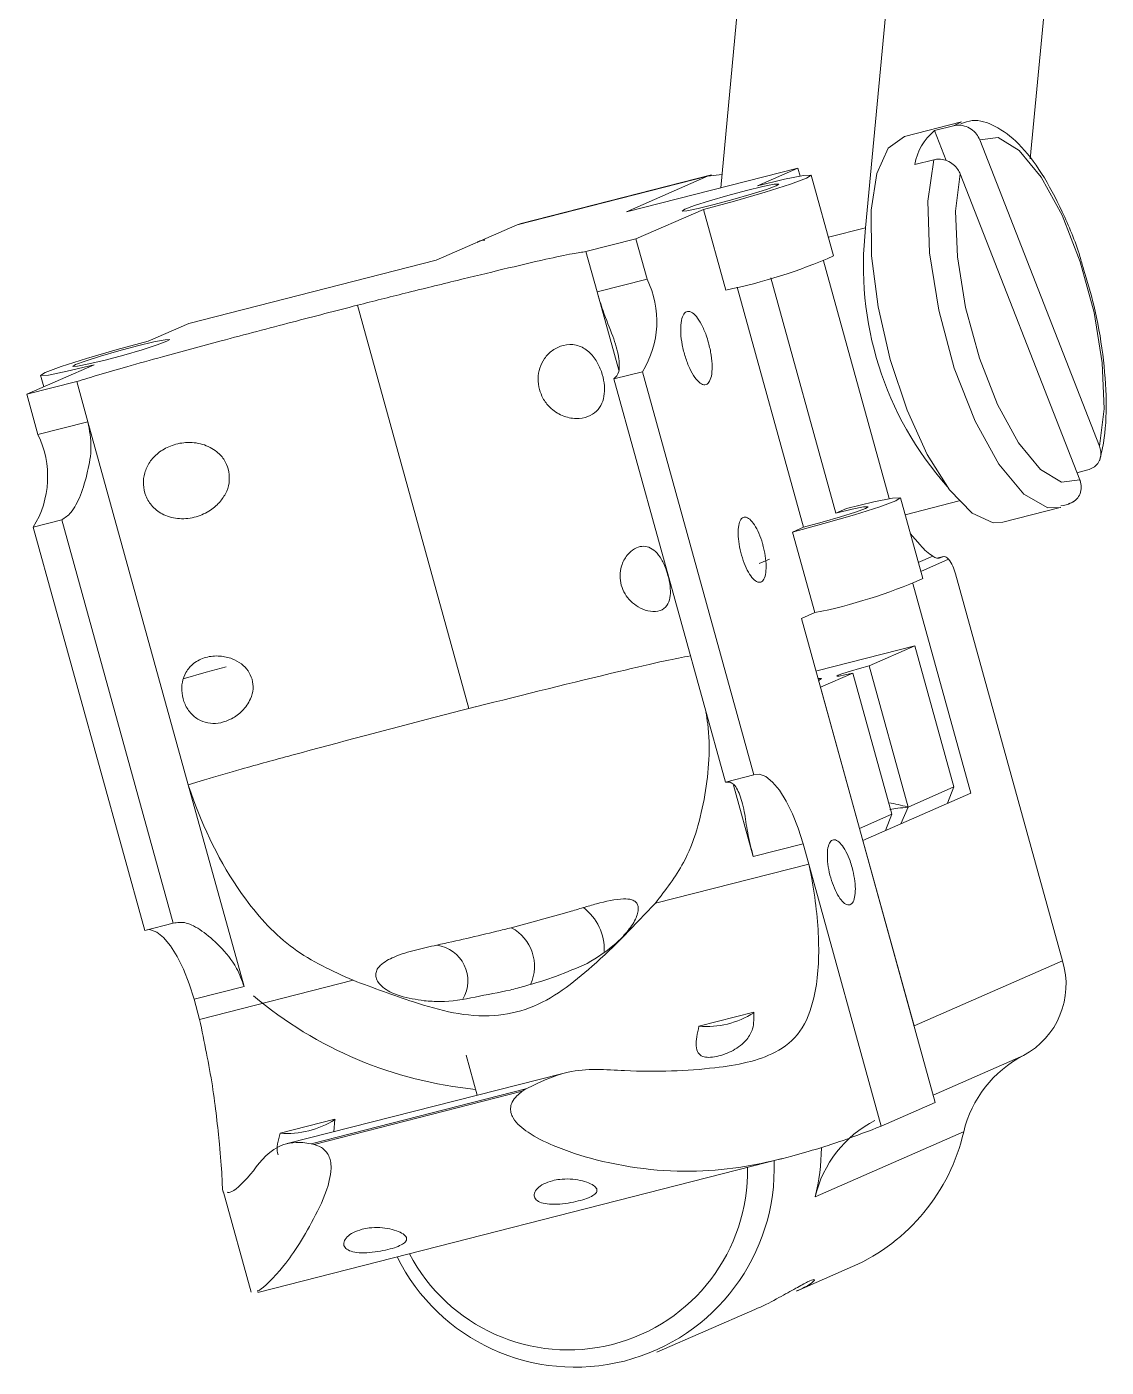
# Model space of a CAD drawing. Header units: millimetres. Extents: x 0 to 1189, y 0 to 841.
# Drawn here: x 308.07 to 313.22, y 547.88 to 554.28 of the extents above; entities that cross this region are included whole.
import ezdxf

# ---------------------------------------------------------------- set-up
doc = ezdxf.new("R2010")
doc.units = ezdxf.units.MM
doc.layers.get('0').update_dxf_attribs({"lineweight": 18})

msp = doc.modelspace()

# ---------------------------------------------------------------- linework, layer by layer
at = {"color": 7, "linetype": 'Continuous', "lineweight": 15}
for p, q in [((312.2828, 555.5176), (312.0759, 553.3173)), ((311.556, 555.3321), (311.3845, 553.5085)), ((312.8615, 553.6458), (312.9996, 555.115)), ((312.5341, 553.8224), (312.2615, 553.7529)), ((312.404, 553.7811), (312.4948, 553.8043)), ((312.4598, 553.6382), (312.404, 553.7811)), ((313.1923, 552.2755), (312.6212, 553.7367)), ((311.753, 553.6025), (310.9353, 553.3939)), ((311.5597, 553.518), (311.753, 553.6025)), ((311.753, 553.6025), (311.7635, 553.5644)), ((312.3102, 553.619), (312.401, 553.6422)), ((310.4132, 553.3312), (311.3218, 553.563)), ((311.3406, 553.5695), (310.432, 553.3376)), ((311.3218, 553.563), (310.9353, 553.3939)), ((311.3905, 553.5719), (311.3218, 553.563)), ((311.9228, 553.1832), (311.8164, 553.5681)), ((312.5273, 553.5747), (313.0984, 552.1135)), ((310.9799, 553.2643), (311.302, 553.4052)), ((311.4084, 553.0202), (311.302, 553.4052)), ((310.4132, 553.3312), (310.0267, 553.162)), ((310.432, 553.3376), (310.4132, 553.3312)), ((310.7413, 553.2034), (310.9799, 553.2643)), ((310.9799, 553.2643), (311.0331, 553.0718)), ((310.0267, 553.162), (308.8456, 552.8606)), ((310.7945, 553.0109), (310.7413, 553.2034)), ((311.8755, 553.1592), (312.1891, 552.0245)), ((310.7945, 553.0109), (311.0331, 553.0718)), ((311.4623, 553.0342), (311.7792, 551.8878)), ((311.9338, 551.9554), (311.6233, 553.0787)), ((310.1822, 551.0226), (309.6501, 552.9475)), ((308.8456, 552.8606), (308.6523, 552.7761)), ((308.3946, 552.6633), (308.0725, 552.5224)), ((308.0725, 552.5224), (308.3111, 552.5833)), ((308.1379, 552.6131), (308.1533, 552.5577)), ((308.3643, 552.3908), (308.3111, 552.5833)), ((310.8744, 552.5956), (311.0107, 552.6304)), ((311.4064, 550.6706), (310.8744, 552.5956)), ((311.5427, 550.7054), (311.0107, 552.6304)), ((308.0725, 552.5224), (308.1257, 552.3299)), ((308.1257, 552.3299), (308.3643, 552.3908)), ((308.8432, 550.6581), (308.3643, 552.3908)), ((313.0848, 552.1483), (313.1369, 552.1616)), ((312.3485, 551.6432), (312.242, 552.0282)), ((312.2643, 551.9475), (312.5217, 552.0132)), ((311.9853, 551.978), (311.9338, 551.9554)), ((312.7313, 551.9119), (313.0038, 551.9814)), ((308.1033, 551.8885), (308.2396, 551.9233)), ((308.6353, 549.9635), (308.1033, 551.8885)), ((308.7716, 549.9983), (308.2396, 551.9233)), ((311.7792, 551.8878), (311.7277, 551.8652)), ((311.7277, 551.8652), (311.8341, 551.4802)), ((312.289, 551.8581), (312.3362, 551.8035)), ((312.4479, 551.7487), (312.4161, 551.7405)), ((312.4277, 551.7404), (312.4438, 551.7474)), ((311.6169, 551.7362), (311.5679, 551.7148)), ((312.3011, 551.6192), (312.5776, 550.6188)), ((312.5049, 551.6659), (313.0157, 549.8177)), ((311.7696, 551.452), (311.8341, 551.4802)), ((312.4081, 549.1421), (311.7696, 551.452)), ((311.8438, 551.2026), (312.3111, 551.3218)), ((312.3111, 551.3218), (312.0921, 551.226)), ((312.3111, 551.3218), (312.4973, 550.6481)), ((312.0148, 551.1921), (311.8602, 551.1245)), ((312.201, 550.5184), (312.0148, 551.1921)), ((312.0921, 551.226), (312.2783, 550.5522)), ((311.8602, 551.1245), (312.0464, 550.4507)), ((310.0213, 550.9811), (310.1508, 551.0145)), ((310.1508, 551.0145), (310.1822, 551.0226)), ((310.1822, 551.0226), (310.2119, 551.0301)), ((310.2119, 551.0301), (310.2136, 551.0306)), ((308.8432, 550.6583), (308.9205, 550.6821)), ((309.1092, 549.6958), (308.8432, 550.6581)), ((311.4064, 550.6706), (311.5427, 550.7054)), ((311.5394, 550.3159), (311.4451, 550.6569)), ((312.5776, 550.6188), (312.0623, 550.3933)), ((312.4973, 550.6481), (312.2783, 550.5522)), ((312.4973, 550.6481), (312.467, 550.5704)), ((312.2783, 550.5522), (312.2436, 550.4727)), ((312.201, 550.5184), (312.0464, 550.4507)), ((312.1705, 550.4406), (312.201, 550.5184)), ((311.778, 550.3768), (311.5394, 550.3159)), ((311.778, 550.3768), (311.8046, 550.2805)), ((312.0623, 550.3933), (312.3071, 549.5076)), ((311.8046, 550.2805), (311.0726, 550.0938)), ((312.1504, 549.0293), (311.8046, 550.2805)), ((308.6353, 549.9635), (308.7716, 549.9983)), ((312.3071, 549.5076), (313.0157, 549.8177)), ((309.1092, 549.6958), (308.8706, 549.6349)), ((309.6295, 549.7255), (308.8972, 549.5387)), ((308.8706, 549.6349), (308.8972, 549.5387)), ((311.5417, 549.5727), (311.2803, 549.506)), ((310.1695, 549.3685), (310.2223, 549.1771)), ((310.6238, 549.2796), (309.3155, 548.9457)), ((310.4549, 549.2072), (309.4293, 548.9455)), ((310.4375, 549.1959), (309.4438, 548.9423)), ((310.4375, 549.1959), (310.4549, 549.2072)), ((312.1504, 549.0293), (312.4081, 549.1421)), ((309.2815, 548.9959), (309.5429, 549.0626)), ((309.5385, 549.0026), (309.5429, 549.0626)), ((312.5439, 549.0016), (311.8353, 548.6915)), ((309.4293, 548.9455), (309.4438, 548.9423)), ((309.1756, 548.2359), (311.6769, 548.8741)), ((309.012, 548.714), (309.1438, 548.2369)), ((311.7463, 548.2415), (312.0141, 548.3587)), ((311.08, 547.95), (311.5467, 548.1542))]:
    msp.add_line(p, q, dxfattribs=at)
at = {"color": 8, "linetype": 'Continuous', "lineweight": 15}
for p, q in [((312.4948, 553.8043), (312.5341, 553.8224)), ((311.8983, 553.272), (312.0759, 553.3173)), ((310.2577, 553.2622), (310.2277, 553.25)), ((310.8975, 552.6381), (310.7945, 553.0109)), ((312.3274, 551.7193), (312.3967, 551.7497)), ((312.4438, 551.7474), (312.4167, 551.7405)), ((312.4722, 551.7355), (312.339, 551.6773)), ((312.8292, 549.3663), (312.3982, 549.1777))]:
    msp.add_line(p, q, dxfattribs=at)
at = {"color": 7, "linetype": 'Continuous', "lineweight": 15}
for points in [[(312.2615, 553.7529), (312.184, 553.6968), (312.1295, 553.5766), (312.1023, 553.4012), (312.1043, 553.1837), (312.1353, 552.94), (312.1932, 552.6884), (312.2735, 552.4475)], [(313.1923, 552.2755), (313.2142, 552.4532), (313.2052, 552.672), (313.1662, 552.9128), (313.1004, 553.1548), (313.0137, 553.3767), (312.9135, 553.5592), (312.8087, 553.6865), (312.7083, 553.7475), (312.6212, 553.7367)], [(311.302, 553.4052), (311.4509, 553.445), (311.5967, 553.4873), (311.7173, 553.5257), (311.7943, 553.5543), (311.8159, 553.5688), (311.779, 553.567), (311.689, 553.5492), (311.5597, 553.518)], [(312.5273, 553.5747), (312.5054, 553.397), (312.5144, 553.1782), (312.5534, 552.9374), (312.6192, 552.6954), (312.7059, 552.4735), (312.8061, 552.291), (312.9109, 552.1637), (313.0113, 552.1027), (313.0984, 552.1135)], [(311.2128, 553.4059), (311.1998, 553.3972), (311.222, 553.3983), (311.276, 553.409), (311.3536, 553.4278), (311.4429, 553.4516), (311.5304, 553.477), (311.6027, 553.5), (311.6489, 553.5172), (311.6619, 553.5259), (311.6397, 553.5249), (311.5857, 553.5141), (311.5082, 553.4954), (311.4188, 553.4715), (311.3313, 553.4462), (311.259, 553.4231), (311.2128, 553.4059)], [(308.6523, 552.7761), (308.5034, 552.7363), (308.3576, 552.694), (308.237, 552.6556), (308.1601, 552.627), (308.1384, 552.6124), (308.1754, 552.6143), (308.2654, 552.6321), (308.3946, 552.6633)], [(308.7415, 552.7753), (308.7545, 552.784), (308.7323, 552.783), (308.6783, 552.7722), (308.6008, 552.7535), (308.5115, 552.7297), (308.424, 552.7043), (308.3516, 552.6812), (308.3054, 552.6641), (308.2924, 552.6553), (308.3146, 552.6564), (308.3686, 552.6672), (308.4462, 552.6859), (308.5355, 552.7097), (308.623, 552.7351), (308.6953, 552.7582), (308.7415, 552.7753)], [(312.2735, 552.4475), (312.3704, 552.2351), (312.4766, 552.067), (312.5843, 551.9556), (312.6854, 551.9093), (312.7313, 551.9119)], [(311.7277, 551.8652), (311.8765, 551.905), (312.0224, 551.9473), (312.143, 551.9857), (312.2199, 552.0143), (312.2416, 552.0288), (312.2046, 552.027), (312.1146, 552.0092), (311.9853, 551.978)], [(311.9338, 551.9554), (312.0114, 551.9741), (312.0653, 551.9849), (312.0875, 551.986), (312.0746, 551.9772), (312.0284, 551.9601), (311.956, 551.937), (311.8685, 551.9116), (311.7792, 551.8878)], [(309.024, 551.2221), (308.9291, 551.1963), (308.8195, 551.1649)], [(311.8512, 551.157), (311.8536, 551.158), (311.866, 551.1664), (311.8487, 551.1659)], [(312.0148, 551.1921), (311.976, 551.1828), (311.949, 551.1774), (311.9379, 551.1769), (311.9444, 551.1812), (311.9675, 551.1898), (312.0037, 551.2013), (312.0474, 551.214), (312.0921, 551.226)], [(311.5427, 550.7054), (311.5699, 550.709), (311.6001, 550.6977), (311.6322, 550.6719), (311.665, 550.6325), (311.6971, 550.5812), (311.7274, 550.5198), (311.7547, 550.4508), (311.778, 550.3768)], [(308.8706, 549.6349), (308.8473, 549.7089), (308.8201, 549.7779), (308.7897, 549.8393), (308.7576, 549.8906), (308.7248, 549.93), (308.6927, 549.9558), (308.6625, 549.9671), (308.6507, 549.9674)]]:
    msp.add_lwpolyline(points, dxfattribs=at)
at = {"color": 8, "linetype": 'Continuous', "lineweight": 15}
msp.add_lwpolyline([(313.007, 551.9823), (312.9453, 551.9811), (312.8316, 552.0459), (312.7122, 552.1882), (312.598, 552.395), (312.4992, 552.6477), (312.4249, 552.9234), (312.3816, 553.1972), (312.3734, 553.4442), (312.401, 553.6422)], dxfattribs=at)
at = {"color": 7, "linetype": 'Continuous', "lineweight": 15}
for centre, radius, start, end in [((312.5874, 553.5667), 0.2821, 130.54203, 169.31395), ((313.6511, 553.1349), 1.5856, 173.39255, 221.57393), ((310.9206, 555.4537), 2.4819, 281.33645, 293.81764), ((310.6234, 552.8713), 0.4561, 328.11024, 26.07002), ((307.716, 552.1294), 0.4561, 328.1105, 26.06976), ((312.3172, 551.6203), 0.1931, 13.6451, 36.62426), ((311.3462, 553.9137), 2.4819, 281.33645, 293.81764), ((310.5795, 549.8735), 0.2487, 357.38962, 53.12731), ((310.0054, 549.7228), 0.1723, 329.77913, 81.89352), ((312.6478, 549.7055), 0.3847, 298.14539, 16.96256), ((310.4006, 551.1275), 1.9315, 229.83674, 264.47469), ((311.3154, 549.9261), 0.4216, 265.22499, 302.58141), ((313.0801, 548.8761), 0.5506, 117.10222, 166.82548), ((309.3166, 549.4161), 0.4216, 265.22499, 302.58141), ((312.3715, 548.566), 0.5507, 117.1044, 166.82301), ((311.6332, 549.2124), 0.9348, 294.04271, 346.9684), ((310.824, 548.938), 1.0409, 346.3014, 359.3273), ((310.6898, 548.8288), 0.95, 206.47417, 2.15533)]:
    msp.add_arc(centre, radius, start, end, dxfattribs=at)
at = {"color": 8, "linetype": 'Continuous', "lineweight": 15}
for centre, radius, start, end in [((310.2875, 549.7927), 0.2081, 335.25284, 62.05591), ((310.6569, 548.8171), 0.8558, 207.61718, 1.01215)]:
    msp.add_arc(centre, radius, start, end, dxfattribs=at)
at = {"color": 7, "linetype": 'Continuous', "lineweight": 15}
msp.add_ellipse((312.361, 551.8264), major_axis=(-0.0717, 0.0838), ratio=0.306414, start_param=1.582501, end_param=2.403351, dxfattribs=at)
for points, knots in [([(312.6212, 553.7367), (312.6164, 553.7462), (312.6066, 553.766), (312.5805, 553.7895), (312.5524, 553.8028), (312.5235, 553.8083), (312.5054, 553.8068), (312.4951, 553.8043), (312.4948, 553.8043)], [0, 0, 0, 0, 0.0324024, 0.067165, 0.1012425, 0.1224954, 0.1548084, 0.1557109, 0.1557109, 0.1557109, 0.1557109]), ([(313.1157, 553.1205), (313.1103, 553.1403), (313.0835, 553.2377), (313.0156, 553.3985), (312.9173, 553.5843), (312.8095, 553.7235), (312.7029, 553.8044), (312.6019, 553.8393), (312.5484, 553.8203), (312.5304, 553.8139)], [0, 0, 0, 0, 0.0464235, 0.228352, 0.4117263, 0.5988067, 0.7732204, 0.9165974, 0.9891966, 0.9891966, 0.9891966, 0.9891966]), ([(312.401, 553.6422), (312.4054, 553.6431), (312.4159, 553.6453), (312.4378, 553.6453), (312.4661, 553.6385), (312.4954, 553.6208), (312.5163, 553.5982), (312.5241, 553.5815), (312.5273, 553.5747)], [0, 0, 0, 0, 0.0140655, 0.0333095, 0.066244, 0.0991614, 0.1326023, 0.1557718, 0.1557718, 0.1557718, 0.1557718]), ([(310.2588, 553.258), (310.2505, 553.2582), (310.237, 553.2584), (310.2264, 553.2506), (310.2224, 553.2476)], [0, 0, 0, 0, 0.02399294, 0.03895531, 0.03895531, 0.03895531, 0.03895531]), ([(310.7413, 553.2034), (310.722, 553.2008), (310.6791, 553.1952), (310.5366, 553.1643), (310.348, 553.12), (310.1202, 553.0647), (309.8888, 553.0078), (309.7264, 552.9668), (309.6501, 552.9475)], [0, 0, 0, 0, 0.125823, 0.280215, 0.487283, 0.693315, 0.920228, 1.121093, 1.121093, 1.121093, 1.121093]), ([(313.1921, 552.2041), (313.199, 552.2324), (313.2192, 552.3161), (313.2287, 552.4844), (313.2116, 552.7104), (313.1736, 552.9293), (313.133, 553.0634), (313.1157, 553.1205)], [0, 0, 0, 0, 0.1144236, 0.3379511, 0.5562399, 0.7712685, 0.930566, 0.930566, 0.930566, 0.930566]), ([(310.8744, 552.5956), (310.8838, 552.6051), (310.9027, 552.6241), (310.9006, 552.6998), (310.8721, 552.799), (310.826, 552.9051), (310.8035, 552.9806), (310.7945, 553.0109)], [0, 0, 0, 0, 0.0921315, 0.1842135, 0.2776355, 0.3746573, 0.4396402, 0.4396402, 0.4396402, 0.4396402]), ([(309.6501, 552.9475), (309.547, 552.9209), (309.3334, 552.8657), (309.022, 552.7833), (308.7571, 552.7121), (308.5606, 552.6575), (308.4197, 552.6169), (308.3456, 552.5939), (308.3111, 552.5833)], [0, 0, 0, 0, 0.325146, 0.673641, 0.957823, 1.128712, 1.26731, 1.387766, 1.387766, 1.387766, 1.387766]), ([(311.3263, 552.7685), (311.3311, 552.7488), (311.3406, 552.7092), (311.3449, 552.653), (311.3411, 552.6071), (311.3289, 552.5766), (311.31, 552.5648), (311.2864, 552.5731), (311.2607, 552.6006), (311.2359, 552.6442), (311.2147, 552.6989), (311.1996, 552.7586), (311.1923, 552.8166), (311.1935, 552.8663), (311.2032, 552.9021), (311.2202, 552.92), (311.2427, 552.9179), (311.268, 552.8962), (311.2933, 552.8572), (311.3133, 552.8118), (311.3227, 552.7806), (311.3263, 552.7685)], [0, 0, 0, 0, 0.0432987, 0.0865867, 0.1298867, 0.17318, 0.2164738, 0.2597667, 0.3030619, 0.3463554, 0.3896455, 0.4329372, 0.476232, 0.519531, 0.562823, 0.6061155, 0.6494108, 0.6927043, 0.7359969, 0.7792943, 0.8063893, 0.8063893, 0.8063893, 0.8063893]), ([(310.5191, 552.545), (310.5159, 552.5627), (310.5093, 552.598), (310.5195, 552.6501), (310.5431, 552.697), (310.5819, 552.7361), (310.6343, 552.7606), (310.6937, 552.7619), (310.7485, 552.7355), (310.7897, 552.6882), (310.8161, 552.6326), (310.8296, 552.5764), (310.8308, 552.5235), (310.8188, 552.4766), (310.7923, 552.4384), (310.7502, 552.4121), (310.6933, 552.4027), (310.6282, 552.4163), (310.5722, 552.4531), (310.5353, 552.4995), (310.5241, 552.531), (310.5191, 552.545)], [0, 0, 0, 0, 0.046576, 0.093052, 0.142225, 0.198519, 0.263017, 0.332846, 0.400236, 0.459195, 0.511002, 0.559457, 0.607171, 0.656054, 0.708185, 0.765964, 0.830905, 0.900778, 0.967875, 1.015843, 1.054217, 1.054217, 1.054217, 1.054217]), ([(308.3643, 552.3908), (308.3716, 552.3505), (308.3861, 552.2703), (308.3633, 552.147), (308.3299, 552.036), (308.2872, 551.9539), (308.2545, 551.9329), (308.2396, 551.9233)], [0, 0, 0, 0, 0.0966757, 0.1928627, 0.302358, 0.4141938, 0.5077514, 0.5077514, 0.5077514, 0.5077514]), ([(309.034, 552.166), (309.037, 552.1482), (309.043, 552.1126), (309.0284, 552.0587), (308.9977, 552.0087), (308.9481, 551.9649), (308.8806, 551.9337), (308.8021, 551.9241), (308.7274, 551.9418), (308.6713, 551.9826), (308.6383, 552.0352), (308.626, 552.0919), (308.6326, 552.1483), (308.6574, 552.2008), (308.6996, 552.2459), (308.7589, 552.2797), (308.8322, 552.2963), (308.9111, 552.2887), (308.9761, 552.2558), (309.0172, 552.2113), (309.0288, 552.18), (309.034, 552.166)], [0, 0, 0, 0, 0.053783, 0.107436, 0.164219, 0.229211, 0.303674, 0.384297, 0.462107, 0.530176, 0.589995, 0.645932, 0.701015, 0.757461, 0.817651, 0.884358, 0.959334, 1.040006, 1.117475, 1.172855, 1.217154, 1.217154, 1.217154, 1.217154]), ([(313.1369, 552.1616), (313.1456, 552.1647), (313.164, 552.1713), (313.1851, 552.1917), (313.1979, 552.2186), (313.2006, 552.248), (313.1949, 552.2669), (313.1923, 552.2755)], [0, 0, 0, 0, 0.0271017, 0.0569595, 0.087148, 0.1179773, 0.1439526, 0.1439526, 0.1439526, 0.1439526]), ([(313.0984, 552.1135), (313.0987, 552.1129), (313.1029, 552.1017), (313.1071, 552.0791), (313.1014, 552.0475), (313.0846, 552.0214), (313.0633, 552.0059), (313.0482, 552.0012), (313.043, 551.9996)], [0, 0, 0, 0, 0.0018819, 0.0342136, 0.0663047, 0.0977268, 0.1283733, 0.1440103, 0.1440103, 0.1440103, 0.1440103]), ([(313.0076, 551.99), (313.0251, 551.9929), (313.0511, 551.9971), (313.0719, 552.0127), (313.0787, 552.0179)], [0, 0, 0, 0, 0.0521226, 0.07750748, 0.07750748, 0.07750748, 0.07750748]), ([(311.5859, 551.8032), (311.5881, 551.7946), (311.5948, 551.7687), (311.6013, 551.725), (311.6017, 551.679), (311.5946, 551.6444), (311.5806, 551.6252), (311.5614, 551.6235), (311.5392, 551.6395), (311.5164, 551.6715), (311.4957, 551.7157), (311.4793, 551.7673), (311.4692, 551.8204), (311.4663, 551.869), (311.4712, 551.9076), (311.4832, 551.9319), (311.5009, 551.9392), (311.5225, 551.9286), (311.5453, 551.9013), (311.567, 551.8605), (311.5798, 551.8249), (311.5853, 551.8055), (311.5859, 551.8032)], [0, 0, 0, 0, 0.0190332, 0.0575132, 0.0960024, 0.1344858, 0.1729637, 0.2114469, 0.249931, 0.2884171, 0.3268963, 0.3653854, 0.4038656, 0.4423502, 0.4808291, 0.5193145, 0.5577991, 0.596281, 0.6347623, 0.6732459, 0.7117267, 0.7168013, 0.7168013, 0.7168013, 0.7168013]), ([(310.9096, 551.6118), (310.9149, 551.5974), (310.9255, 551.5687), (310.955, 551.533), (310.9925, 551.5043), (311.0384, 551.4857), (311.0858, 551.4835), (311.1225, 551.5024), (311.1414, 551.5382), (311.1458, 551.5824), (311.14, 551.6322), (311.1255, 551.6853), (311.1032, 551.7354), (311.0746, 551.7738), (311.0421, 551.7951), (311.0074, 551.7993), (310.971, 551.7868), (310.9352, 551.7556), (310.9105, 551.7097), (310.9009, 551.6583), (310.9068, 551.6269), (310.9096, 551.6118)], [0, 0, 0, 0, 0.0377399, 0.0753446, 0.1169613, 0.1668332, 0.2235079, 0.2786512, 0.3256143, 0.3677889, 0.4105216, 0.4559194, 0.5028518, 0.5483626, 0.5910166, 0.633192, 0.6790589, 0.7315725, 0.7888753, 0.8300671, 0.8682553, 0.8682553, 0.8682553, 0.8682553]), ([(312.4277, 551.7404), (312.4239, 551.7397), (312.4162, 551.7384), (312.4033, 551.7459), (312.3967, 551.7497)], [0, 0, 0, 0, 0.01636297, 0.03325631, 0.03325631, 0.03325631, 0.03325631]), ([(312.4722, 551.7355), (312.4671, 551.7402), (312.4567, 551.7496), (312.4481, 551.7482), (312.4438, 551.7474)], [0, 0, 0, 0, 0.01601215, 0.03241976, 0.03241976, 0.03241976, 0.03241976]), ([(309.148, 551.1622), (309.1423, 551.1765), (309.1312, 551.2048), (309.0966, 551.2383), (309.0508, 551.2634), (308.9919, 551.2763), (308.9263, 551.2706), (308.8683, 551.2424), (308.8303, 551.1983), (308.8124, 551.1482), (308.8108, 551.0951), (308.8252, 551.042), (308.8554, 550.9953), (308.8984, 550.9632), (308.9482, 550.9494), (309.0003, 550.9528), (309.0535, 550.9728), (309.1045, 551.0106), (309.1399, 551.0611), (309.1556, 551.1152), (309.1504, 551.147), (309.148, 551.1622)], [0, 0, 0, 0, 0.045197, 0.090244, 0.140086, 0.199814, 0.267691, 0.333731, 0.389975, 0.440489, 0.491675, 0.546039, 0.602248, 0.656758, 0.707843, 0.758357, 0.813296, 0.876191, 0.944813, 0.994151, 1.039887, 1.039887, 1.039887, 1.039887]), ([(310.2136, 551.0306), (310.4467, 551.0887), (310.7648, 551.1681), (311.1121, 551.2498), (311.2028, 551.267), (311.2409, 551.2743)], [0, 0, 0, 0, 0.648128, 0.884569, 1.055968, 1.055968, 1.055968, 1.055968]), ([(308.9205, 550.6821), (308.9786, 550.6992), (309.114, 550.739), (309.4921, 550.8425), (309.796, 550.922), (310.0213, 550.9811)], [0, 0, 0, 0, 0.185577, 0.432279, 1.140707, 1.140707, 1.140707, 1.140707]), ([(311.3138, 551.0057), (311.3168, 550.9872), (311.3378, 550.8556), (311.3189, 550.6068), (311.2373, 550.3061), (311.1209, 550.156), (311.0726, 550.0938)], [0, 0, 0, 0, 0.0552674, 0.3912632, 0.7315842, 0.9725255, 0.9725255, 0.9725255, 0.9725255]), ([(309.6295, 549.7255), (309.531, 549.7701), (309.3343, 549.859), (309.0604, 550.1576), (308.9179, 550.4419), (308.8514, 550.6344), (308.8433, 550.6579)], [0, 0, 0, 0, 0.329011, 0.656457, 1.189083, 1.263284, 1.263284, 1.263284, 1.263284]), ([(311.5394, 550.3159), (311.5298, 550.3546), (311.5107, 550.4319), (311.4974, 550.5389), (311.4736, 550.625), (311.4399, 550.675), (311.417, 550.672), (311.4064, 550.6706)], [0, 0, 0, 0, 0.0758015, 0.1512371, 0.2377891, 0.326567, 0.402634, 0.402634, 0.402634, 0.402634]), ([(312.0116, 550.2632), (312.0158, 550.2457), (312.0242, 550.2105), (312.0281, 550.1605), (312.0247, 550.1198), (312.0139, 550.0926), (311.997, 550.0821), (311.976, 550.0895), (311.9532, 550.114), (311.9311, 550.1527), (311.9123, 550.2013), (311.8989, 550.2544), (311.8924, 550.3059), (311.8935, 550.3501), (311.9021, 550.382), (311.9172, 550.3979), (311.9372, 550.396), (311.9597, 550.3767), (311.9822, 550.342), (312, 550.3017), (312.0083, 550.2739), (312.0116, 550.2632)], [0, 0, 0, 0, 0.0384863, 0.0769704, 0.1154488, 0.1539362, 0.1924192, 0.230902, 0.2693818, 0.3078626, 0.346346, 0.3848365, 0.4233131, 0.4617985, 0.5002839, 0.5387657, 0.577248, 0.6157331, 0.6542188, 0.6926992, 0.7167854, 0.7167854, 0.7167854, 0.7167854]), ([(310.4549, 549.2072), (310.5212, 549.2393), (310.6737, 549.3134), (310.9975, 549.2837), (311.3421, 549.2972), (311.6194, 549.3507), (311.7718, 549.4705), (311.8434, 549.655), (311.8602, 549.9092), (311.8346, 550.1356), (311.8088, 550.2601), (311.8046, 550.2805)], [0, 0, 0, 0, 0.187212, 0.431063, 0.855855, 1.202381, 1.400734, 1.59941, 1.865503, 2.13657, 2.189918, 2.189918, 2.189918, 2.189918]), ([(311.0726, 550.0938), (310.9758, 549.9912), (310.7976, 549.8023), (310.5311, 549.5969), (310.2252, 549.5337), (309.9484, 549.6064), (309.726, 549.6895), (309.6295, 549.7255)], [0, 0, 0, 0, 0.412426, 0.759494, 0.934968, 1.345038, 1.658723, 1.658723, 1.658723, 1.658723]), ([(310.7473, 549.8052), (310.795, 549.8354), (310.8628, 549.8782), (310.9378, 549.9542), (310.9726, 550.0034), (310.9885, 550.0437), (310.9923, 550.0679), (310.9884, 550.0871), (310.9781, 550.1016), (310.9562, 550.113), (310.8953, 550.1169), (310.815, 550.0976), (310.7497, 550.0785), (310.7288, 550.0724)], [0, 0, 0, 0, 0.1612833, 0.2291523, 0.2975726, 0.3233573, 0.3493551, 0.3689029, 0.3884309, 0.4156089, 0.461766, 0.5978942, 0.6621849, 0.6621849, 0.6621849, 0.6621849]), ([(310.7288, 550.0724), (310.7064, 550.0657), (310.6384, 550.0452), (310.5232, 550.0142), (310.4311, 549.9891), (310.385, 549.9765)], [0, 0, 0, 0, 0.0702631, 0.2135654, 0.3568719, 0.3568719, 0.3568719, 0.3568719]), ([(308.7716, 549.9983), (308.7909, 550.0013), (308.8293, 550.0074), (308.9075, 549.9651), (308.994, 549.8912), (309.0726, 549.7993), (309.0987, 549.7254), (309.1092, 549.6958)], [0, 0, 0, 0, 0.1016352, 0.2032189, 0.3062876, 0.4133219, 0.485005, 0.485005, 0.485005, 0.485005]), ([(310.385, 549.9765), (310.3621, 549.9709), (310.2913, 549.9536), (310.1735, 549.9253), (310.0776, 549.904), (310.0297, 549.8934)], [0, 0, 0, 0, 0.0705238, 0.2177388, 0.3649553, 0.3649553, 0.3649553, 0.3649553]), ([(310.0297, 549.8934), (309.9958, 549.8861), (309.9282, 549.8716), (309.8468, 549.8474), (309.7903, 549.8203), (309.7622, 549.8005), (309.7442, 549.7785), (309.737, 549.7582), (309.7383, 549.7363), (309.7509, 549.7107), (309.7881, 549.6768), (309.8634, 549.6437), (309.9307, 549.6338), (309.9696, 549.6281)], [0, 0, 0, 0, 0.1034314, 0.2060859, 0.2423116, 0.2787792, 0.3010407, 0.3234748, 0.343413, 0.3712546, 0.4161806, 0.5030198, 0.6214976, 0.6214976, 0.6214976, 0.6214976]), ([(310.379, 549.6786), (310.4027, 549.6849), (310.4775, 549.7049), (310.6016, 549.7435), (310.6987, 549.7846), (310.7473, 549.8052)], [0, 0, 0, 0, 0.0731949, 0.2312736, 0.3899185, 0.3899185, 0.3899185, 0.3899185]), ([(309.9696, 549.6281), (309.9946, 549.6259), (310.0749, 549.6189), (310.2139, 549.6455), (310.3238, 549.6675), (310.379, 549.6786)], [0, 0, 0, 0, 0.0762092, 0.2447117, 0.4144368, 0.4144368, 0.4144368, 0.4144368]), ([(311.2803, 549.506), (311.2731, 549.4723), (311.2623, 549.4221), (311.2737, 549.3787), (311.2947, 549.361), (311.3258, 549.356), (311.3637, 549.3606), (311.4048, 549.3728), (311.4445, 549.3906), (311.4809, 549.414), (311.5158, 549.4483), (311.5441, 549.5015), (311.5426, 549.5463), (311.5417, 549.5727)], [0, 0, 0, 0, 0.0988389, 0.1473349, 0.1883065, 0.2227152, 0.2572402, 0.2889234, 0.3199717, 0.3525656, 0.3891253, 0.4466291, 0.5293873, 0.5293873, 0.5293873, 0.5293873]), ([(308.8972, 549.5387), (308.9196, 549.4314), (308.9644, 549.2168), (308.9906, 548.9541), (309.0064, 548.7841), (309.0052, 548.7137), (309.0124, 548.7141), (309.0127, 548.7141)], [0, 0, 0, 0, 0.2404452, 0.4809959, 0.6542781, 0.8284133, 0.834333, 0.834333, 0.834333, 0.834333]), ([(312.1504, 549.0293), (312.0923, 549.0067), (311.9763, 548.9614), (311.7057, 548.8763), (311.3138, 548.7915), (310.8938, 548.8312), (310.6095, 548.9226), (310.4875, 548.9818), (310.4244, 549.0291), (310.3957, 549.061), (310.3817, 549.0934), (310.3804, 549.1204), (310.3899, 549.1485), (310.4094, 549.1745), (310.4282, 549.1888), (310.4375, 549.1959)], [0, 0, 0, 0, 0.323235, 0.645729, 1.080975, 1.519282, 1.692546, 1.800463, 1.839536, 1.878871, 1.900202, 1.921712, 1.940809, 1.968898, 1.996616, 1.996616, 1.996616, 1.996616]), ([(309.2815, 548.9959), (309.2725, 548.9608), (309.2623, 548.9207), (309.2704, 548.8958), (309.2714, 548.8926)], [0, 0, 0, 0, 0.0919148, 0.105, 0.105, 0.105, 0.105]), ([(309.0287, 548.7139), (309.0325, 548.7127), (309.0462, 548.7082), (309.1324, 548.7757), (309.2331, 548.9324), (309.3568, 548.9566), (309.416, 548.9475), (309.4293, 548.9455)], [0, 0, 0, 0, 0.0669468, 0.2393983, 0.3880354, 0.4685147, 0.4920582, 0.4920582, 0.4920582, 0.4920582]), ([(309.4438, 548.9423), (309.4556, 548.9384), (309.4742, 548.9321), (309.4988, 548.9117), (309.5141, 548.8891), (309.5234, 548.8602), (309.5263, 548.8184), (309.5086, 548.7222), (309.4232, 548.5431), (309.2968, 548.3428), (309.1756, 548.2361), (309.174, 548.2424), (309.1734, 548.2445)], [0, 0, 0, 0, 0.025727, 0.0406157, 0.0556444, 0.0683907, 0.0866996, 0.1212633, 0.2361893, 0.4769734, 0.7230936, 0.8516115, 0.8516115, 0.8516115, 0.8516115]), ([(310.5812, 548.7689), (310.5666, 548.7642), (310.5374, 548.7548), (310.5074, 548.7325), (310.4923, 548.7085), (310.4942, 548.6861), (310.5123, 548.6687), (310.545, 548.6582), (310.5899, 548.6553), (310.6418, 548.6594), (310.6931, 548.6687), (310.7367, 548.6807), (310.7697, 548.6941), (310.7906, 548.7089), (310.7967, 548.7252), (310.7853, 548.7424), (310.7567, 548.7587), (310.7151, 548.7714), (310.6663, 548.7778), (310.6196, 548.777), (310.5926, 548.7713), (310.5812, 548.7689)], [0, 0, 0, 0, 0.0363393, 0.0726827, 0.108944, 0.145036, 0.1813626, 0.2187484, 0.2575501, 0.2966038, 0.3337184, 0.3682783, 0.4020355, 0.4371829, 0.4747386, 0.5138603, 0.5525303, 0.5896868, 0.625903, 0.6620272, 0.6883168, 0.6883168, 0.6883168, 0.6883168]), ([(309.6726, 548.5371), (309.658, 548.5324), (309.6288, 548.523), (309.5989, 548.5007), (309.5838, 548.4766), (309.5856, 548.4543), (309.6037, 548.4369), (309.6365, 548.4264), (309.6813, 548.4234), (309.7333, 548.4276), (309.7845, 548.4369), (309.8282, 548.4488), (309.8612, 548.4623), (309.8821, 548.4771), (309.8881, 548.4934), (309.8767, 548.5106), (309.8481, 548.5269), (309.8065, 548.5395), (309.7578, 548.546), (309.7111, 548.5452), (309.684, 548.5395), (309.6726, 548.5371)], [0, 0, 0, 0, 0.03634, 0.0726826, 0.108944, 0.1450357, 0.1813622, 0.2187471, 0.2575494, 0.2966029, 0.3337173, 0.368277, 0.4020341, 0.4371813, 0.4747367, 0.5138555, 0.5525278, 0.5896841, 0.6259001, 0.6620251, 0.6883136, 0.6883136, 0.6883136, 0.6883136]), ([(311.7458, 548.2427), (311.7597, 548.2486), (311.7989, 548.2654), (311.8298, 548.2888), (311.8355, 548.3008), (311.8045, 548.2897), (311.7456, 548.2571), (311.663, 548.2114), (311.5928, 548.1727), (311.5511, 548.1566), (311.5464, 548.1548)], [0, 0, 0, 0, 0.0348186, 0.098432, 0.1639423, 0.2271268, 0.2872881, 0.3484777, 0.4130248, 0.4211234, 0.4211234, 0.4211234, 0.4211234])]:
    msp.add_open_spline(points, degree=3, knots=knots, dxfattribs=at)
at = {"color": 8, "linetype": 'Continuous', "lineweight": 15}
for points, knots in [([(312.186, 550.5726), (312.201, 550.57), (312.231, 550.5648), (312.2625, 550.5567), (312.2777, 550.5524), (312.2783, 550.5522)], [0, 0, 0, 0, 0.04599412, 0.09259182, 0.09455925, 0.09455925, 0.09455925, 0.09455925]), ([(312.2783, 550.5522), (312.2777, 550.5522), (312.2623, 550.5505), (312.2327, 550.547), (312.2046, 550.5423), (312.1919, 550.5401)], [0, 0, 0, 0, 0.00196663, 0.04860393, 0.08727434, 0.08727434, 0.08727434, 0.08727434])]:
    msp.add_open_spline(points, degree=3, knots=knots, dxfattribs=at)

doc.saveas('drawing.dxf')
